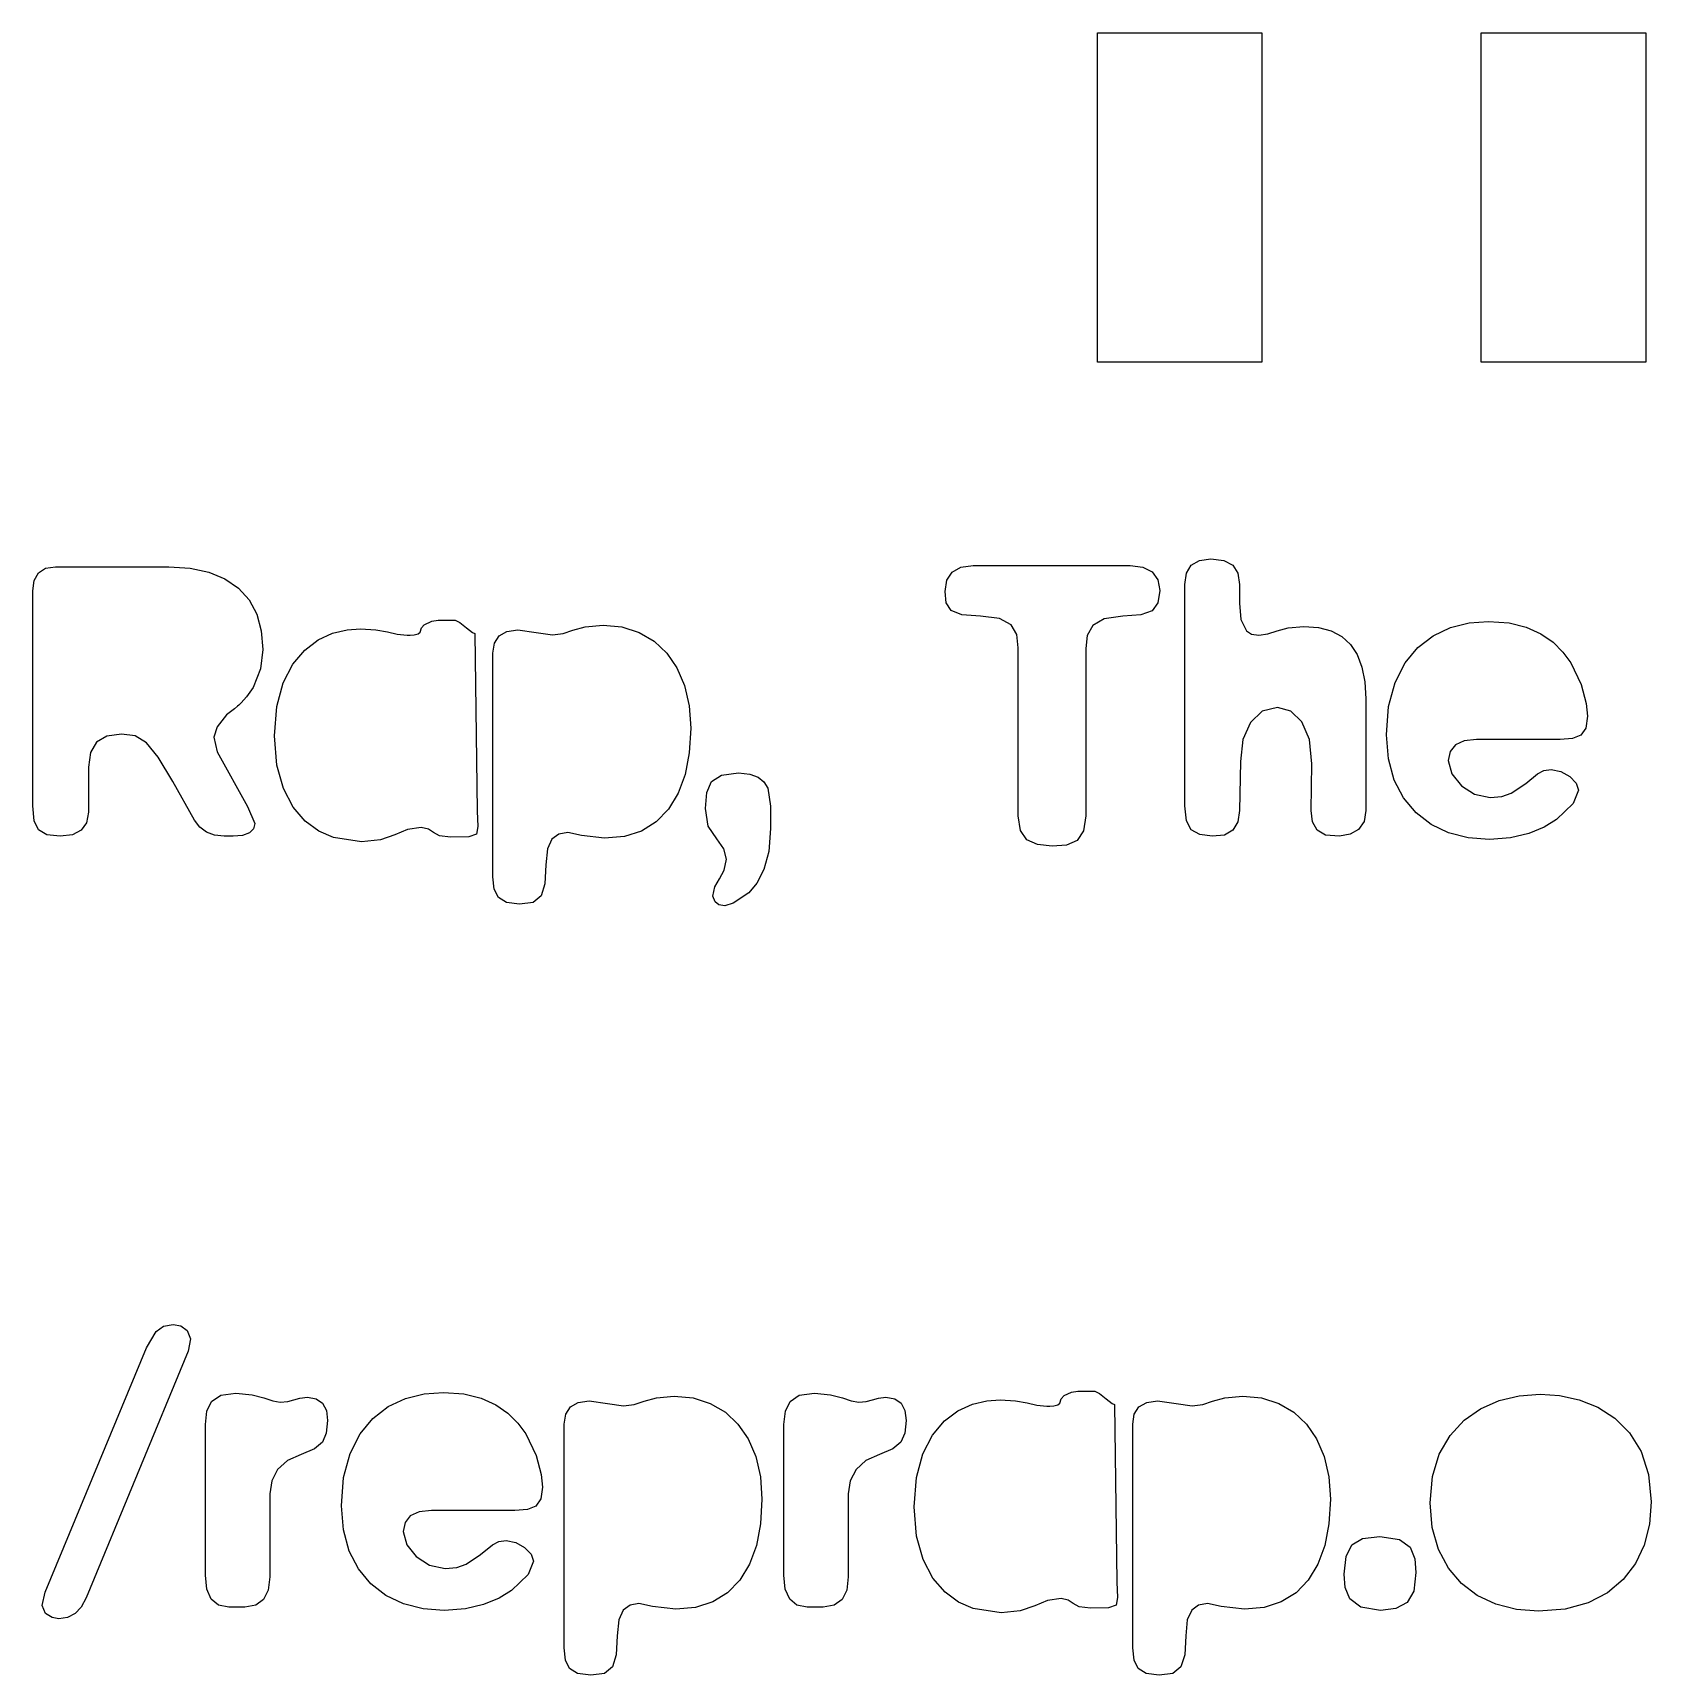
# Model space of a CAD drawing. Header units: metres. Extents: x 836 to 1034, y -1776 to -1453.
# Drawn here: x 891.39 to 920.9, y -1537.12 to -1507.18 of the extents above; entities that cross this region are included whole.
import ezdxf

# ---------------------------------------------------------------- set-up
doc = ezdxf.new("R2010")
doc.units = ezdxf.units.M

msp = doc.modelspace()

# ---------------------------------------------------------------- linework, layer by layer
at = {"layer": 'COMPONENT0'}
for p, q in [((912.513, -1516.882, 0), (912.66, -1516.795, 0)), ((912.66, -1516.795, 0), (912.866, -1516.765, 0)), ((912.866, -1516.765, 0), (913.106, -1516.794, 0)), ((913.106, -1516.794, 0), (913.269, -1516.879, 0)), ((891.39, -1517.352, 0), (891.416, -1517.159, 0)), ((891.416, -1517.159, 0), (891.493, -1517.022, 0)), ((891.493, -1517.022, 0), (891.621, -1516.939, 0)), ((891.621, -1516.939, 0), (891.801, -1516.912, 0)), ((891.801, -1516.912, 0), (893.869, -1516.912, 0)), ((893.869, -1516.912, 0), (894.256, -1516.936, 0)), ((894.256, -1516.936, 0), (894.596, -1517.009, 0)), ((894.596, -1517.009, 0), (894.89, -1517.13, 0)), ((894.89, -1517.13, 0), (895.137, -1517.3, 0)), ((908.023, -1517.36, 0), (908.055, -1517.155, 0)), ((908.055, -1517.155, 0), (908.151, -1517.008, 0)), ((908.151, -1517.008, 0), (908.312, -1516.92, 0)), ((908.312, -1516.92, 0), (908.536, -1516.891, 0)), ((908.536, -1516.891, 0), (911.395, -1516.891, 0)), ((911.395, -1516.891, 0), (911.632, -1516.919, 0)), ((911.632, -1516.919, 0), (911.801, -1517.005, 0)), ((911.801, -1517.005, 0), (911.903, -1517.147, 0)), ((911.903, -1517.147, 0), (911.937, -1517.345, 0)), ((912.396, -1517.234, 0), (912.425, -1517.029, 0)), ((912.425, -1517.029, 0), (912.513, -1516.882, 0)), ((913.269, -1516.879, 0), (913.363, -1517.025, 0)), ((913.363, -1517.025, 0), (913.394, -1517.234, 0)), ((891.39, -1521.266, 0), (891.39, -1517.352, 0)), ((895.137, -1517.3, 0), (895.333, -1517.516, 0)), ((908.045, -1517.569, 0), (908.023, -1517.36, 0)), ((911.937, -1517.345, 0), (911.902, -1517.569, 0)), ((912.396, -1521.266, 0), (912.396, -1517.234, 0)), ((913.394, -1517.234, 0), (913.391, -1517.575, 0)), ((895.333, -1517.516, 0), (895.472, -1517.775, 0)), ((908.137, -1517.708, 0), (908.045, -1517.569, 0)), ((908.331, -1517.789, 0), (908.137, -1517.708, 0)), ((911.798, -1517.712, 0), (911.594, -1517.789, 0)), ((911.902, -1517.569, 0), (911.798, -1517.712, 0)), ((913.391, -1517.575, 0), (913.416, -1517.872, 0)), ((895.472, -1517.775, 0), (895.556, -1518.077, 0)), ((896.856, -1518.124, 0), (897.121, -1518.061, 0)), ((897.121, -1518.061, 0), (897.366, -1518.04, 0)), ((897.366, -1518.04, 0), (897.644, -1518.058, 0)), ((897.644, -1518.058, 0), (897.857, -1518.099, 0)), ((898.451, -1518.106, 0), (898.474, -1518.023, 0)), ((898.474, -1518.023, 0), (898.528, -1517.967, 0)), ((898.528, -1517.967, 0), (898.667, -1517.904, 0)), ((898.667, -1517.904, 0), (898.781, -1517.886, 0)), ((898.781, -1517.886, 0), (899.088, -1517.886, 0)), ((899.088, -1517.886, 0), (899.176, -1517.93, 0)), ((899.176, -1517.93, 0), (899.297, -1518.025, 0)), ((899.297, -1518.025, 0), (899.404, -1518.11, 0)), ((900.035, -1518.09, 0), (900.233, -1518.063, 0)), ((900.233, -1518.063, 0), (900.57, -1518.107, 0)), ((901.057, -1518.126, 0), (901.237, -1518.067, 0)), ((901.237, -1518.067, 0), (901.46, -1518.005, 0)), ((901.46, -1518.005, 0), (901.787, -1517.975, 0)), ((901.787, -1517.975, 0), (902.13, -1518.008, 0)), ((902.13, -1518.008, 0), (902.443, -1518.107, 0)), ((908.668, -1517.814, 0), (908.331, -1517.789, 0)), ((909.016, -1517.855, 0), (908.668, -1517.814, 0)), ((909.229, -1517.968, 0), (909.016, -1517.855, 0)), ((909.331, -1518.148, 0), (909.229, -1517.968, 0)), ((910.717, -1517.979, 0), (910.614, -1518.162, 0)), ((910.922, -1517.858, 0), (910.717, -1517.979, 0)), ((911.263, -1517.814, 0), (910.922, -1517.858, 0)), ((911.594, -1517.789, 0), (911.263, -1517.814, 0)), ((913.416, -1517.872, 0), (913.519, -1518.081, 0)), ((914.076, -1518.077, 0), (914.281, -1518.022, 0)), ((914.281, -1518.022, 0), (914.567, -1517.997, 0)), ((914.567, -1517.997, 0), (914.831, -1518.017, 0)), ((914.831, -1518.017, 0), (915.061, -1518.079, 0)), ((916.924, -1518.168, 0), (917.239, -1518.021, 0)), ((917.239, -1518.021, 0), (917.579, -1517.936, 0)), ((917.579, -1517.936, 0), (917.932, -1517.907, 0)), ((917.932, -1517.907, 0), (918.306, -1517.934, 0)), ((918.306, -1517.934, 0), (918.621, -1518.014, 0)), ((918.621, -1518.014, 0), (918.886, -1518.135, 0)), ((895.556, -1518.077, 0), (895.584, -1518.422, 0)), ((896.347, -1518.429, 0), (896.592, -1518.243, 0)), ((896.592, -1518.243, 0), (896.856, -1518.124, 0)), ((897.857, -1518.099, 0), (898.033, -1518.139, 0)), ((898.033, -1518.139, 0), (898.216, -1518.157, 0)), ((898.216, -1518.157, 0), (898.267, -1518.157, 0)), ((898.267, -1518.157, 0), (898.344, -1518.15, 0)), ((898.344, -1518.15, 0), (898.418, -1518.135, 0)), ((898.418, -1518.135, 0), (898.451, -1518.106, 0)), ((899.404, -1518.11, 0), (899.448, -1518.128, 0)), ((899.448, -1518.128, 0), (899.492, -1521.369, 0)), ((899.779, -1518.488, 0), (899.808, -1518.302, 0)), ((899.808, -1518.302, 0), (899.893, -1518.17, 0)), ((899.893, -1518.17, 0), (900.035, -1518.09, 0)), ((900.57, -1518.107, 0), (900.863, -1518.151, 0)), ((900.863, -1518.151, 0), (901.057, -1518.126, 0)), ((902.443, -1518.107, 0), (902.718, -1518.268, 0)), ((902.718, -1518.268, 0), (902.948, -1518.485, 0)), ((909.357, -1518.386, 0), (909.331, -1518.148, 0)), ((910.614, -1518.162, 0), (910.588, -1518.401, 0)), ((913.519, -1518.081, 0), (913.612, -1518.139, 0)), ((913.612, -1518.139, 0), (913.746, -1518.158, 0)), ((913.746, -1518.158, 0), (913.911, -1518.132, 0)), ((913.911, -1518.132, 0), (914.076, -1518.077, 0)), ((915.061, -1518.079, 0), (915.255, -1518.182, 0)), ((915.255, -1518.182, 0), (915.413, -1518.326, 0)), ((915.413, -1518.326, 0), (915.537, -1518.512, 0)), ((916.646, -1518.38, 0), (916.924, -1518.168, 0)), ((918.886, -1518.135, 0), (919.108, -1518.288, 0)), ((919.108, -1518.288, 0), (919.29, -1518.466, 0)), ((895.584, -1518.422, 0), (895.54, -1518.774, 0)), ((896.132, -1518.688, 0), (896.347, -1518.429, 0)), ((899.779, -1522.563, 0), (899.779, -1518.488, 0)), ((902.948, -1518.485, 0), (903.134, -1518.756, 0)), ((909.357, -1521.449, 0), (909.357, -1518.386, 0)), ((910.588, -1518.401, 0), (910.588, -1521.449, 0)), ((915.537, -1518.512, 0), (915.625, -1518.739, 0)), ((916.229, -1519.021, 0), (916.412, -1518.663, 0)), ((916.412, -1518.663, 0), (916.646, -1518.38, 0)), ((919.29, -1518.466, 0), (919.431, -1518.662, 0)), ((919.431, -1518.662, 0), (919.621, -1519.058, 0)), ((895.54, -1518.774, 0), (895.408, -1519.111, 0)), ((895.955, -1519.026, 0), (896.132, -1518.688, 0)), ((903.134, -1518.756, 0), (903.271, -1519.078, 0)), ((915.625, -1518.739, 0), (915.678, -1519.007, 0)), ((895.408, -1519.111, 0), (895.287, -1519.283, 0)), ((895.837, -1519.456, 0), (895.955, -1519.026, 0)), ((903.271, -1519.078, 0), (903.356, -1519.446, 0)), ((915.678, -1519.007, 0), (915.696, -1519.316, 0)), ((916.111, -1519.458, 0), (916.229, -1519.021, 0)), ((919.621, -1519.058, 0), (919.713, -1519.406, 0)), ((895.064, -1519.503, 0), (894.924, -1519.609, 0)), ((895.122, -1519.455, 0), (895.064, -1519.503, 0)), ((895.144, -1519.433, 0), (895.122, -1519.455, 0)), ((895.188, -1519.389, 0), (895.144, -1519.433, 0)), ((895.287, -1519.283, 0), (895.188, -1519.389, 0)), ((895.797, -1519.991, 0), (895.837, -1519.456, 0)), ((903.356, -1519.446, 0), (903.385, -1519.851, 0)), ((913.806, -1519.545, 0), (913.592, -1519.749, 0)), ((914.083, -1519.477, 0), (913.806, -1519.545, 0)), ((914.327, -1519.542, 0), (914.083, -1519.477, 0)), ((914.53, -1519.738, 0), (914.327, -1519.542, 0)), ((915.696, -1519.316, 0), (915.696, -1521.354, 0)), ((916.071, -1519.974, 0), (916.111, -1519.458, 0)), ((919.713, -1519.406, 0), (919.735, -1519.637, 0)), ((894.749, -1519.829, 0), (894.69, -1520.02, 0)), ((894.924, -1519.609, 0), (894.749, -1519.829, 0)), ((903.385, -1519.851, 0), (903.359, -1520.301, 0)), ((913.592, -1519.749, 0), (913.454, -1520.062, 0)), ((914.668, -1520.059, 0), (914.53, -1519.738, 0)), ((919.706, -1519.851, 0), (919.618, -1519.978, 0)), ((919.735, -1519.637, 0), (919.706, -1519.851, 0)), ((892.553, -1520.111, 0), (892.44, -1520.299, 0)), ((892.741, -1519.999, 0), (892.553, -1520.111, 0)), ((893.004, -1519.961, 0), (892.741, -1519.999, 0)), ((893.253, -1519.994, 0), (893.004, -1519.961, 0)), ((893.462, -1520.119, 0), (893.253, -1519.994, 0)), ((893.675, -1520.383, 0), (893.462, -1520.119, 0)), ((894.69, -1520.02, 0), (894.748, -1520.284, 0)), ((895.838, -1520.525, 0), (895.797, -1519.991, 0)), ((913.454, -1520.062, 0), (913.409, -1520.46, 0)), ((914.713, -1520.504, 0), (914.668, -1520.059, 0)), ((916.107, -1520.415, 0), (916.071, -1519.974, 0)), ((917.327, -1520.158, 0), (917.231, -1520.277, 0)), ((917.487, -1520.086, 0), (917.327, -1520.158, 0)), ((917.712, -1520.062, 0), (917.487, -1520.086, 0)), ((918.899, -1520.062, 0), (917.712, -1520.062, 0)), ((919.237, -1520.062, 0), (918.899, -1520.062, 0)), ((919.464, -1520.041, 0), (919.237, -1520.062, 0)), ((919.618, -1519.978, 0), (919.464, -1520.041, 0)), ((892.44, -1520.299, 0), (892.403, -1520.562, 0)), ((893.942, -1520.826, 0), (893.675, -1520.383, 0)), ((894.748, -1520.284, 0), (895.306, -1521.281, 0)), ((903.359, -1520.301, 0), (903.284, -1520.698, 0)), ((913.409, -1520.46, 0), (913.394, -1521.354, 0)), ((916.214, -1520.799, 0), (916.107, -1520.415, 0)), ((917.231, -1520.277, 0), (917.199, -1520.443, 0)), ((917.199, -1520.443, 0), (917.265, -1520.685, 0)), ((892.403, -1520.562, 0), (892.403, -1521.383, 0)), ((895.959, -1520.955, 0), (895.838, -1520.525, 0)), ((903.284, -1520.698, 0), (903.158, -1521.041, 0)), ((903.767, -1520.824, 0), (903.946, -1520.709, 0)), ((903.946, -1520.709, 0), (904.255, -1520.67, 0)), ((904.255, -1520.67, 0), (904.466, -1520.689, 0)), ((904.466, -1520.689, 0), (904.617, -1520.744, 0)), ((904.617, -1520.744, 0), (904.72, -1520.832, 0)), ((914.699, -1521.354, 0), (914.713, -1520.504, 0)), ((917.265, -1520.685, 0), (917.437, -1520.902, 0)), ((918.61, -1520.861, 0), (918.826, -1520.685, 0)), ((918.826, -1520.685, 0), (918.94, -1520.625, 0)), ((918.94, -1520.625, 0), (919.075, -1520.605, 0)), ((919.075, -1520.605, 0), (919.251, -1520.641, 0)), ((919.251, -1520.641, 0), (919.413, -1520.733, 0)), ((919.413, -1520.733, 0), (919.53, -1520.854, 0)), ((894.338, -1521.53, 0), (893.942, -1520.826, 0)), ((896.139, -1521.292, 0), (895.959, -1520.955, 0)), ((903.158, -1521.041, 0), (902.981, -1521.332, 0)), ((903.654, -1521.316, 0), (903.682, -1521.024, 0)), ((903.682, -1521.024, 0), (903.767, -1520.824, 0)), ((904.72, -1520.832, 0), (904.789, -1520.949, 0)), ((904.789, -1520.949, 0), (904.84, -1521.272, 0)), ((916.384, -1521.126, 0), (916.214, -1520.799, 0)), ((917.437, -1520.902, 0), (917.679, -1521.059, 0)), ((917.679, -1521.059, 0), (917.961, -1521.118, 0)), ((918.175, -1521.098, 0), (918.346, -1521.037, 0)), ((918.346, -1521.037, 0), (918.61, -1520.861, 0)), ((919.574, -1520.986, 0), (919.475, -1521.224, 0)), ((919.53, -1520.854, 0), (919.574, -1520.986, 0)), ((891.417, -1521.542, 0), (891.39, -1521.266, 0)), ((895.306, -1521.281, 0), (895.438, -1521.588, 0)), ((896.358, -1521.549, 0), (896.139, -1521.292, 0)), ((902.981, -1521.332, 0), (902.757, -1521.563, 0)), ((903.701, -1521.638, 0), (903.654, -1521.316, 0)), ((904.84, -1521.272, 0), (904.84, -1521.682, 0)), ((912.425, -1521.541, 0), (912.396, -1521.266, 0)), ((913.394, -1521.354, 0), (913.364, -1521.561, 0)), ((914.725, -1521.561, 0), (914.699, -1521.354, 0)), ((915.696, -1521.354, 0), (915.663, -1521.557, 0)), ((916.61, -1521.396, 0), (916.384, -1521.126, 0)), ((917.961, -1521.118, 0), (918.175, -1521.098, 0)), ((919.475, -1521.224, 0), (919.174, -1521.521, 0)), ((891.496, -1521.709, 0), (891.417, -1521.542, 0)), ((892.371, -1521.576, 0), (892.274, -1521.713, 0)), ((892.403, -1521.383, 0), (892.371, -1521.576, 0)), ((894.432, -1521.658, 0), (894.338, -1521.53, 0)), ((894.554, -1521.75, 0), (894.432, -1521.658, 0)), ((895.438, -1521.588, 0), (895.413, -1521.691, 0)), ((896.605, -1521.731, 0), (896.358, -1521.549, 0)), ((899.503, -1521.648, 0), (899.481, -1521.787, 0)), ((899.492, -1521.369, 0), (899.503, -1521.648, 0)), ((902.757, -1521.563, 0), (902.488, -1521.728, 0)), ((903.859, -1521.873, 0), (903.701, -1521.638, 0)), ((909.396, -1521.72, 0), (909.357, -1521.449, 0)), ((910.588, -1521.449, 0), (910.548, -1521.727, 0)), ((912.513, -1521.706, 0), (912.425, -1521.541, 0)), ((913.364, -1521.561, 0), (913.273, -1521.713, 0)), ((914.805, -1521.713, 0), (914.725, -1521.561, 0)), ((915.663, -1521.557, 0), (915.564, -1521.698, 0)), ((916.884, -1521.608, 0), (916.61, -1521.396, 0)), ((917.203, -1521.759, 0), (916.884, -1521.608, 0)), ((918.946, -1521.658, 0), (918.665, -1521.774, 0)), ((919.174, -1521.521, 0), (918.946, -1521.658, 0)), ((891.648, -1521.795, 0), (891.496, -1521.709, 0)), ((891.889, -1521.823, 0), (891.648, -1521.795, 0)), ((892.114, -1521.795, 0), (891.889, -1521.823, 0)), ((892.274, -1521.713, 0), (892.114, -1521.795, 0)), ((894.704, -1521.805, 0), (894.554, -1521.75, 0)), ((894.88, -1521.823, 0), (894.704, -1521.805, 0)), ((895.042, -1521.823, 0), (894.88, -1521.823, 0)), ((895.215, -1521.808, 0), (895.042, -1521.823, 0)), ((895.339, -1521.764, 0), (895.215, -1521.808, 0)), ((895.413, -1521.691, 0), (895.339, -1521.764, 0)), ((896.871, -1521.846, 0), (896.605, -1521.731, 0)), ((897.381, -1521.927, 0), (896.871, -1521.846, 0)), ((897.729, -1521.886, 0), (897.381, -1521.927, 0)), ((897.993, -1521.795, 0), (897.729, -1521.886, 0)), ((898.223, -1521.703, 0), (897.993, -1521.795, 0)), ((898.473, -1521.663, 0), (898.223, -1521.703, 0)), ((898.605, -1521.692, 0), (898.473, -1521.663, 0)), ((898.693, -1521.754, 0), (898.605, -1521.692, 0)), ((898.803, -1521.813, 0), (898.693, -1521.754, 0)), ((899.008, -1521.839, 0), (898.803, -1521.813, 0)), ((899.341, -1521.835, 0), (899.008, -1521.839, 0)), ((899.481, -1521.787, 0), (899.341, -1521.835, 0)), ((900.856, -1521.878, 0), (900.773, -1522.055, 0)), ((900.982, -1521.787, 0), (900.856, -1521.878, 0)), ((901.142, -1521.757, 0), (900.982, -1521.787, 0)), ((901.391, -1521.808, 0), (901.142, -1521.757, 0)), ((901.816, -1521.859, 0), (901.391, -1521.808, 0)), ((902.175, -1521.826, 0), (901.816, -1521.859, 0)), ((902.488, -1521.728, 0), (902.175, -1521.826, 0)), ((903.991, -1522.052, 0), (903.859, -1521.873, 0)), ((904.84, -1521.682, 0), (904.81, -1522.104, 0)), ((909.515, -1521.888, 0), (909.396, -1521.72, 0)), ((909.708, -1521.976, 0), (909.515, -1521.888, 0)), ((910.431, -1521.899, 0), (910.24, -1521.983, 0)), ((910.548, -1521.727, 0), (910.431, -1521.899, 0)), ((912.667, -1521.79, 0), (912.513, -1521.706, 0)), ((912.895, -1521.823, 0), (912.667, -1521.79, 0)), ((913.118, -1521.803, 0), (912.895, -1521.823, 0)), ((913.273, -1521.713, 0), (913.118, -1521.803, 0)), ((914.96, -1521.803, 0), (914.805, -1521.713, 0)), ((915.212, -1521.823, 0), (914.96, -1521.803, 0)), ((915.41, -1521.784, 0), (915.212, -1521.823, 0)), ((915.564, -1521.698, 0), (915.41, -1521.784, 0)), ((917.559, -1521.85, 0), (917.203, -1521.759, 0)), ((917.947, -1521.88, 0), (917.559, -1521.85, 0)), ((918.331, -1521.854, 0), (917.947, -1521.88, 0)), ((918.665, -1521.774, 0), (918.331, -1521.854, 0)), ((900.773, -1522.055, 0), (900.746, -1522.343, 0)), ((904.035, -1522.239, 0), (903.991, -1522.052, 0)), ((903.995, -1522.441, 0), (904.035, -1522.239, 0)), ((904.81, -1522.104, 0), (904.719, -1522.43, 0)), ((909.973, -1522.005, 0), (909.708, -1521.976, 0)), ((910.24, -1521.983, 0), (909.973, -1522.005, 0)), ((900.746, -1522.343, 0), (900.727, -1522.691, 0)), ((903.91, -1522.599, 0), (903.995, -1522.441, 0)), ((904.719, -1522.43, 0), (904.59, -1522.676, 0)), ((899.804, -1522.786, 0), (899.779, -1522.563, 0)), ((899.878, -1522.94, 0), (899.804, -1522.786, 0)), ((900.727, -1522.691, 0), (900.658, -1522.911, 0)), ((903.786, -1522.914, 0), (903.826, -1522.745, 0)), ((903.826, -1522.745, 0), (903.91, -1522.599, 0)), ((904.445, -1522.855, 0), (904.159, -1523.046, 0)), ((904.59, -1522.676, 0), (904.445, -1522.855, 0)), ((900.024, -1523.031, 0), (899.878, -1522.94, 0)), ((900.263, -1523.061, 0), (900.024, -1523.031, 0)), ((900.511, -1523.028, 0), (900.263, -1523.061, 0)), ((900.658, -1522.911, 0), (900.511, -1523.028, 0)), ((903.833, -1523.02, 0), (903.786, -1522.914, 0)), ((903.9, -1523.073, 0), (903.833, -1523.02, 0)), ((904.006, -1523.09, 0), (903.9, -1523.073, 0)), ((904.159, -1523.046, 0), (904.006, -1523.09, 0))]:
    msp.add_line(p, q, dxfattribs=at)
at = {"layer": 'COMPONENT4'}
for p, q in [((893.462, -1531.148, 0), (893.638, -1530.851, 0)), ((893.638, -1530.851, 0), (893.77, -1530.755, 0)), ((893.77, -1530.755, 0), (893.946, -1530.723, 0)), ((893.946, -1530.723, 0), (894.089, -1530.748, 0)), ((894.089, -1530.748, 0), (894.206, -1530.833, 0)), ((894.206, -1530.833, 0), (894.265, -1530.983, 0)), ((891.615, -1535.605, 0), (893.462, -1531.148, 0)), ((894.224, -1531.207, 0), (892.363, -1535.707, 0)), ((894.265, -1530.983, 0), (894.224, -1531.207, 0)), ((894.564, -1532.303, 0), (894.65, -1532.124, 0)), ((894.65, -1532.124, 0), (894.817, -1532.014, 0)), ((894.817, -1532.014, 0), (895.093, -1531.977, 0)), ((895.093, -1531.977, 0), (895.387, -1532.003, 0)), ((895.387, -1532.003, 0), (895.603, -1532.058, 0)), ((895.603, -1532.058, 0), (895.765, -1532.113, 0)), ((895.765, -1532.113, 0), (895.9, -1532.138, 0)), ((895.9, -1532.138, 0), (896.04, -1532.124, 0)), ((896.04, -1532.124, 0), (896.15, -1532.094, 0)), ((896.15, -1532.094, 0), (896.26, -1532.065, 0)), ((896.26, -1532.065, 0), (896.399, -1532.05, 0)), ((896.399, -1532.05, 0), (896.559, -1532.077, 0)), ((896.559, -1532.077, 0), (896.674, -1532.157, 0)), ((897.869, -1532.221, 0), (898.184, -1532.075, 0)), ((898.184, -1532.075, 0), (898.524, -1531.99, 0)), ((898.524, -1531.99, 0), (898.877, -1531.961, 0)), ((898.877, -1531.961, 0), (899.25, -1531.988, 0)), ((899.25, -1531.988, 0), (899.566, -1532.067, 0)), ((899.566, -1532.067, 0), (899.83, -1532.189, 0)), ((901.334, -1532.144, 0), (901.532, -1532.117, 0)), ((901.532, -1532.117, 0), (901.869, -1532.161, 0)), ((902.356, -1532.179, 0), (902.536, -1532.121, 0)), ((902.536, -1532.121, 0), (902.759, -1532.058, 0)), ((902.759, -1532.058, 0), (903.086, -1532.029, 0)), ((903.086, -1532.029, 0), (903.429, -1532.062, 0)), ((903.429, -1532.062, 0), (903.742, -1532.161, 0)), ((905.112, -1532.303, 0), (905.197, -1532.124, 0)), ((905.197, -1532.124, 0), (905.365, -1532.014, 0)), ((905.365, -1532.014, 0), (905.641, -1531.977, 0)), ((905.641, -1531.977, 0), (905.935, -1532.003, 0)), ((905.935, -1532.003, 0), (906.151, -1532.058, 0)), ((906.151, -1532.058, 0), (906.312, -1532.113, 0)), ((906.312, -1532.113, 0), (906.448, -1532.138, 0)), ((906.448, -1532.138, 0), (906.587, -1532.124, 0)), ((906.587, -1532.124, 0), (906.697, -1532.094, 0)), ((906.697, -1532.094, 0), (906.807, -1532.065, 0)), ((906.807, -1532.065, 0), (906.946, -1532.05, 0)), ((906.946, -1532.05, 0), (907.107, -1532.077, 0)), ((907.107, -1532.077, 0), (907.221, -1532.157, 0)), ((908.521, -1532.178, 0), (908.785, -1532.115, 0)), ((908.785, -1532.115, 0), (909.03, -1532.094, 0)), ((909.03, -1532.094, 0), (909.309, -1532.112, 0)), ((909.309, -1532.112, 0), (909.521, -1532.152, 0)), ((910.115, -1532.16, 0), (910.138, -1532.077, 0)), ((910.138, -1532.077, 0), (910.192, -1532.02, 0)), ((910.192, -1532.02, 0), (910.331, -1531.958, 0)), ((910.331, -1531.958, 0), (910.445, -1531.94, 0)), ((910.445, -1531.94, 0), (910.753, -1531.94, 0)), ((910.753, -1531.94, 0), (910.84, -1531.984, 0)), ((910.84, -1531.984, 0), (910.961, -1532.079, 0)), ((910.961, -1532.079, 0), (911.068, -1532.163, 0)), ((911.699, -1532.144, 0), (911.897, -1532.117, 0)), ((911.897, -1532.117, 0), (912.234, -1532.161, 0)), ((912.721, -1532.179, 0), (912.901, -1532.121, 0)), ((912.901, -1532.121, 0), (913.125, -1532.058, 0)), ((913.125, -1532.058, 0), (913.451, -1532.029, 0)), ((913.451, -1532.029, 0), (913.794, -1532.062, 0)), ((913.794, -1532.062, 0), (914.107, -1532.161, 0)), ((917.787, -1532.259, 0), (918.127, -1532.111, 0)), ((918.127, -1532.111, 0), (918.493, -1532.023, 0)), ((918.493, -1532.023, 0), (918.874, -1531.993, 0)), ((918.874, -1531.993, 0), (919.228, -1532.019, 0)), ((919.228, -1532.019, 0), (919.586, -1532.096, 0)), ((919.586, -1532.096, 0), (919.928, -1532.231, 0)), ((894.536, -1532.549, 0), (894.564, -1532.303, 0)), ((896.674, -1532.157, 0), (896.742, -1532.29, 0)), ((896.742, -1532.29, 0), (896.765, -1532.476, 0)), ((897.357, -1532.717, 0), (897.591, -1532.434, 0)), ((897.591, -1532.434, 0), (897.869, -1532.221, 0)), ((899.83, -1532.189, 0), (900.053, -1532.342, 0)), ((900.053, -1532.342, 0), (900.234, -1532.52, 0)), ((901.078, -1532.542, 0), (901.107, -1532.356, 0)), ((901.107, -1532.356, 0), (901.192, -1532.223, 0)), ((901.192, -1532.223, 0), (901.334, -1532.144, 0)), ((901.869, -1532.161, 0), (902.162, -1532.205, 0)), ((902.162, -1532.205, 0), (902.356, -1532.179, 0)), ((903.742, -1532.161, 0), (904.017, -1532.321, 0)), ((904.017, -1532.321, 0), (904.247, -1532.539, 0)), ((905.083, -1532.549, 0), (905.112, -1532.303, 0)), ((907.221, -1532.157, 0), (907.29, -1532.29, 0)), ((907.29, -1532.29, 0), (907.313, -1532.476, 0)), ((908.011, -1532.482, 0), (908.256, -1532.296, 0)), ((908.256, -1532.296, 0), (908.521, -1532.178, 0)), ((909.521, -1532.152, 0), (909.697, -1532.193, 0)), ((909.697, -1532.193, 0), (909.88, -1532.211, 0)), ((909.88, -1532.211, 0), (909.932, -1532.211, 0)), ((909.932, -1532.211, 0), (910.009, -1532.204, 0)), ((910.009, -1532.204, 0), (910.082, -1532.189, 0)), ((910.082, -1532.189, 0), (910.115, -1532.16, 0)), ((911.068, -1532.163, 0), (911.112, -1532.182, 0)), ((911.112, -1532.182, 0), (911.156, -1535.423, 0)), ((911.444, -1532.542, 0), (911.472, -1532.356, 0)), ((911.472, -1532.356, 0), (911.557, -1532.223, 0)), ((911.557, -1532.223, 0), (911.699, -1532.144, 0)), ((912.234, -1532.161, 0), (912.527, -1532.205, 0)), ((912.527, -1532.205, 0), (912.721, -1532.179, 0)), ((914.107, -1532.161, 0), (914.382, -1532.321, 0)), ((914.382, -1532.321, 0), (914.613, -1532.539, 0)), ((917.485, -1532.469, 0), (917.787, -1532.259, 0)), ((919.928, -1532.231, 0), (920.238, -1532.429, 0)), ((920.238, -1532.429, 0), (920.504, -1532.697, 0)), ((894.536, -1535.29, 0), (894.536, -1532.549, 0)), ((896.741, -1532.706, 0), (896.67, -1532.871, 0)), ((896.765, -1532.476, 0), (896.741, -1532.706, 0)), ((897.174, -1533.075, 0), (897.357, -1532.717, 0)), ((900.234, -1532.52, 0), (900.376, -1532.716, 0)), ((900.376, -1532.716, 0), (900.566, -1533.112, 0)), ((901.078, -1536.617, 0), (901.078, -1532.542, 0)), ((904.247, -1532.539, 0), (904.433, -1532.81, 0)), ((905.083, -1535.29, 0), (905.083, -1532.549, 0)), ((907.289, -1532.706, 0), (907.218, -1532.871, 0)), ((907.313, -1532.476, 0), (907.289, -1532.706, 0)), ((907.796, -1532.742, 0), (908.011, -1532.482, 0)), ((911.444, -1536.617, 0), (911.444, -1532.542, 0)), ((914.613, -1532.539, 0), (914.798, -1532.81, 0)), ((917.232, -1532.744, 0), (917.485, -1532.469, 0)), ((920.504, -1532.697, 0), (920.714, -1533.037, 0)), ((896.525, -1532.992, 0), (896.282, -1533.091, 0)), ((896.67, -1532.871, 0), (896.525, -1532.992, 0)), ((904.433, -1532.81, 0), (904.57, -1533.132, 0)), ((907.073, -1532.992, 0), (906.829, -1533.091, 0)), ((907.218, -1532.871, 0), (907.073, -1532.992, 0)), ((907.619, -1533.08, 0), (907.796, -1532.742, 0)), ((914.798, -1532.81, 0), (914.935, -1533.132, 0)), ((917.035, -1533.085, 0), (917.232, -1532.744, 0)), ((896.031, -1533.204, 0), (895.853, -1533.366, 0)), ((896.282, -1533.091, 0), (896.031, -1533.204, 0)), ((897.056, -1533.511, 0), (897.174, -1533.075, 0)), ((900.566, -1533.112, 0), (900.658, -1533.46, 0)), ((904.57, -1533.132, 0), (904.655, -1533.499, 0)), ((906.579, -1533.204, 0), (906.4, -1533.366, 0)), ((906.829, -1533.091, 0), (906.579, -1533.204, 0)), ((907.501, -1533.51, 0), (907.619, -1533.08, 0)), ((914.935, -1533.132, 0), (915.02, -1533.499, 0)), ((916.908, -1533.493, 0), (917.035, -1533.085, 0)), ((920.714, -1533.037, 0), (920.852, -1533.455, 0)), ((895.746, -1533.571, 0), (895.71, -1533.81, 0)), ((895.853, -1533.366, 0), (895.746, -1533.571, 0)), ((897.016, -1534.028, 0), (897.056, -1533.511, 0)), ((900.658, -1533.46, 0), (900.68, -1533.691, 0)), ((904.655, -1533.499, 0), (904.684, -1533.905, 0)), ((906.293, -1533.571, 0), (906.257, -1533.81, 0)), ((906.4, -1533.366, 0), (906.293, -1533.571, 0)), ((907.461, -1534.044, 0), (907.501, -1533.51, 0)), ((915.02, -1533.499, 0), (915.049, -1533.905, 0)), ((916.866, -1533.971, 0), (916.908, -1533.493, 0)), ((920.852, -1533.455, 0), (920.898, -1533.956, 0)), ((895.71, -1533.81, 0), (895.71, -1535.32, 0)), ((900.65, -1533.904, 0), (900.562, -1534.032, 0)), ((900.68, -1533.691, 0), (900.65, -1533.904, 0)), ((904.684, -1533.905, 0), (904.658, -1534.355, 0)), ((906.257, -1533.81, 0), (906.257, -1535.32, 0)), ((915.049, -1533.905, 0), (915.023, -1534.355, 0)), ((897.052, -1534.469, 0), (897.016, -1534.028, 0)), ((898.272, -1534.211, 0), (898.176, -1534.331, 0)), ((898.432, -1534.14, 0), (898.272, -1534.211, 0)), ((898.657, -1534.116, 0), (898.432, -1534.14, 0)), ((899.844, -1534.116, 0), (898.657, -1534.116, 0)), ((900.181, -1534.116, 0), (899.844, -1534.116, 0)), ((900.409, -1534.095, 0), (900.181, -1534.116, 0)), ((900.562, -1534.032, 0), (900.409, -1534.095, 0)), ((907.502, -1534.579, 0), (907.461, -1534.044, 0)), ((916.905, -1534.426, 0), (916.866, -1533.971, 0)), ((920.898, -1533.956, 0), (920.865, -1534.365, 0)), ((897.159, -1534.853, 0), (897.052, -1534.469, 0)), ((898.176, -1534.331, 0), (898.144, -1534.497, 0)), ((898.144, -1534.497, 0), (898.21, -1534.739, 0)), ((904.658, -1534.355, 0), (904.583, -1534.752, 0)), ((915.023, -1534.355, 0), (914.948, -1534.752, 0)), ((917.02, -1534.824, 0), (916.905, -1534.426, 0)), ((920.865, -1534.365, 0), (920.769, -1534.744, 0)), ((898.21, -1534.739, 0), (898.382, -1534.955, 0)), ((899.555, -1534.915, 0), (899.771, -1534.739, 0)), ((899.771, -1534.739, 0), (899.884, -1534.679, 0)), ((899.884, -1534.679, 0), (900.02, -1534.659, 0)), ((900.02, -1534.659, 0), (900.196, -1534.695, 0)), ((900.196, -1534.695, 0), (900.357, -1534.787, 0)), ((900.357, -1534.787, 0), (900.475, -1534.908, 0)), ((904.583, -1534.752, 0), (904.457, -1535.095, 0)), ((907.623, -1535.009, 0), (907.502, -1534.579, 0)), ((914.948, -1534.752, 0), (914.822, -1535.095, 0)), ((915.336, -1534.954, 0), (915.438, -1534.742, 0)), ((915.438, -1534.742, 0), (915.633, -1534.624, 0)), ((915.633, -1534.624, 0), (915.948, -1534.585, 0)), ((915.948, -1534.585, 0), (916.307, -1534.64, 0)), ((916.307, -1534.64, 0), (916.505, -1534.783, 0)), ((916.505, -1534.783, 0), (916.59, -1534.992, 0)), ((917.201, -1535.164, 0), (917.02, -1534.824, 0)), ((920.769, -1534.744, 0), (920.61, -1535.082, 0)), ((897.329, -1535.18, 0), (897.159, -1534.853, 0)), ((898.382, -1534.955, 0), (898.624, -1535.113, 0)), ((898.624, -1535.113, 0), (898.906, -1535.172, 0)), ((899.119, -1535.151, 0), (899.291, -1535.091, 0)), ((899.291, -1535.091, 0), (899.555, -1534.915, 0)), ((900.518, -1535.04, 0), (900.42, -1535.278, 0)), ((900.475, -1534.908, 0), (900.518, -1535.04, 0)), ((904.457, -1535.095, 0), (904.28, -1535.386, 0)), ((907.803, -1535.346, 0), (907.623, -1535.009, 0)), ((914.822, -1535.095, 0), (914.646, -1535.386, 0)), ((915.302, -1535.274, 0), (915.336, -1534.954, 0)), ((916.59, -1534.992, 0), (916.608, -1535.245, 0)), ((920.61, -1535.082, 0), (920.388, -1535.373, 0)), ((894.562, -1535.547, 0), (894.536, -1535.29, 0)), ((895.71, -1535.32, 0), (895.681, -1535.563, 0)), ((897.554, -1535.45, 0), (897.329, -1535.18, 0)), ((898.906, -1535.172, 0), (899.119, -1535.151, 0)), ((900.42, -1535.278, 0), (900.119, -1535.575, 0)), ((904.28, -1535.386, 0), (904.056, -1535.616, 0)), ((905.11, -1535.547, 0), (905.083, -1535.29, 0)), ((906.257, -1535.32, 0), (906.229, -1535.563, 0)), ((908.022, -1535.603, 0), (907.803, -1535.346, 0)), ((911.156, -1535.423, 0), (911.167, -1535.702, 0)), ((914.646, -1535.386, 0), (914.422, -1535.616, 0)), ((915.32, -1535.516, 0), (915.302, -1535.274, 0)), ((916.608, -1535.245, 0), (916.568, -1535.582, 0)), ((917.438, -1535.443, 0), (917.201, -1535.164, 0)), ((920.388, -1535.373, 0), (920.101, -1535.612, 0)), ((891.56, -1535.843, 0), (891.615, -1535.605, 0)), ((892.363, -1535.707, 0), (892.274, -1535.874, 0)), ((894.642, -1535.73, 0), (894.562, -1535.547, 0)), ((894.775, -1535.84, 0), (894.642, -1535.73, 0)), ((895.681, -1535.563, 0), (895.596, -1535.737, 0)), ((897.829, -1535.662, 0), (897.554, -1535.45, 0)), ((898.147, -1535.813, 0), (897.829, -1535.662, 0)), ((899.891, -1535.711, 0), (899.61, -1535.828, 0)), ((900.119, -1535.575, 0), (899.891, -1535.711, 0)), ((904.056, -1535.616, 0), (903.788, -1535.781, 0)), ((905.19, -1535.73, 0), (905.11, -1535.547, 0)), ((905.323, -1535.84, 0), (905.19, -1535.73, 0)), ((906.229, -1535.563, 0), (906.144, -1535.737, 0)), ((908.269, -1535.785, 0), (908.022, -1535.603, 0)), ((910.137, -1535.716, 0), (909.888, -1535.757, 0)), ((910.269, -1535.746, 0), (910.137, -1535.716, 0)), ((911.167, -1535.702, 0), (911.145, -1535.841, 0)), ((914.422, -1535.616, 0), (914.153, -1535.781, 0)), ((915.405, -1535.725, 0), (915.32, -1535.516, 0)), ((915.603, -1535.875, 0), (915.405, -1535.725, 0)), ((916.568, -1535.582, 0), (916.447, -1535.791, 0)), ((917.726, -1535.662, 0), (917.438, -1535.443, 0)), ((918.065, -1535.82, 0), (917.726, -1535.662, 0)), ((920.101, -1535.612, 0), (919.747, -1535.795, 0)), ((891.622, -1535.989, 0), (891.56, -1535.843, 0)), ((891.743, -1536.066, 0), (891.622, -1535.989, 0)), ((892.161, -1535.993, 0), (892.024, -1536.065, 0)), ((892.274, -1535.874, 0), (892.161, -1535.993, 0)), ((894.961, -1535.877, 0), (894.775, -1535.84, 0)), ((895.255, -1535.877, 0), (894.961, -1535.877, 0)), ((895.454, -1535.842, 0), (895.255, -1535.877, 0)), ((895.596, -1535.737, 0), (895.454, -1535.842, 0)), ((898.504, -1535.904, 0), (898.147, -1535.813, 0)), ((898.891, -1535.934, 0), (898.504, -1535.904, 0)), ((899.276, -1535.907, 0), (898.891, -1535.934, 0)), ((899.61, -1535.828, 0), (899.276, -1535.907, 0)), ((902.155, -1535.932, 0), (902.072, -1536.108, 0)), ((902.281, -1535.841, 0), (902.155, -1535.932, 0)), ((902.441, -1535.811, 0), (902.281, -1535.841, 0)), ((902.69, -1535.862, 0), (902.441, -1535.811, 0)), ((903.115, -1535.913, 0), (902.69, -1535.862, 0)), ((903.474, -1535.88, 0), (903.115, -1535.913, 0)), ((903.788, -1535.781, 0), (903.474, -1535.88, 0)), ((905.509, -1535.877, 0), (905.323, -1535.84, 0)), ((905.803, -1535.877, 0), (905.509, -1535.877, 0)), ((906.002, -1535.842, 0), (905.803, -1535.877, 0)), ((906.144, -1535.737, 0), (906.002, -1535.842, 0)), ((908.535, -1535.9, 0), (908.269, -1535.785, 0)), ((909.045, -1535.981, 0), (908.535, -1535.9, 0)), ((909.393, -1535.94, 0), (909.045, -1535.981, 0)), ((909.657, -1535.849, 0), (909.393, -1535.94, 0)), ((909.888, -1535.757, 0), (909.657, -1535.849, 0)), ((910.357, -1535.808, 0), (910.269, -1535.746, 0)), ((910.467, -1535.867, 0), (910.357, -1535.808, 0)), ((910.672, -1535.892, 0), (910.467, -1535.867, 0)), ((911.005, -1535.889, 0), (910.672, -1535.892, 0)), ((911.145, -1535.841, 0), (911.005, -1535.889, 0)), ((912.52, -1535.932, 0), (912.437, -1536.108, 0)), ((912.646, -1535.841, 0), (912.52, -1535.932, 0)), ((912.806, -1535.811, 0), (912.646, -1535.841, 0)), ((913.055, -1535.862, 0), (912.806, -1535.811, 0)), ((913.48, -1535.913, 0), (913.055, -1535.862, 0)), ((913.839, -1535.88, 0), (913.48, -1535.913, 0)), ((914.153, -1535.781, 0), (913.839, -1535.88, 0)), ((915.962, -1535.934, 0), (915.603, -1535.875, 0)), ((916.245, -1535.901, 0), (915.962, -1535.934, 0)), ((916.447, -1535.791, 0), (916.245, -1535.901, 0)), ((918.441, -1535.916, 0), (918.065, -1535.82, 0)), ((918.845, -1535.948, 0), (918.441, -1535.916, 0)), ((919.327, -1535.91, 0), (918.845, -1535.948, 0)), ((919.747, -1535.795, 0), (919.327, -1535.91, 0)), ((891.864, -1536.088, 0), (891.743, -1536.066, 0)), ((892.024, -1536.065, 0), (891.864, -1536.088, 0)), ((902.072, -1536.108, 0), (902.045, -1536.397, 0)), ((912.437, -1536.108, 0), (912.41, -1536.397, 0)), ((901.103, -1536.839, 0), (901.078, -1536.617, 0)), ((902.045, -1536.397, 0), (902.027, -1536.745, 0)), ((911.468, -1536.839, 0), (911.444, -1536.617, 0)), ((912.41, -1536.397, 0), (912.392, -1536.745, 0)), ((901.177, -1536.994, 0), (901.103, -1536.839, 0)), ((902.027, -1536.745, 0), (901.957, -1536.965, 0)), ((911.542, -1536.994, 0), (911.468, -1536.839, 0)), ((912.392, -1536.745, 0), (912.322, -1536.965, 0)), ((901.323, -1537.085, 0), (901.177, -1536.994, 0)), ((901.562, -1537.115, 0), (901.323, -1537.085, 0)), ((901.811, -1537.082, 0), (901.562, -1537.115, 0)), ((901.957, -1536.965, 0), (901.811, -1537.082, 0)), ((911.688, -1537.085, 0), (911.542, -1536.994, 0)), ((911.927, -1537.115, 0), (911.688, -1537.085, 0)), ((912.176, -1537.082, 0), (911.927, -1537.115, 0)), ((912.322, -1536.965, 0), (912.176, -1537.082, 0))]:
    msp.add_line(p, q, dxfattribs=at)
at = {"layer": 'GROUP0'}
for p, q in [((910.8, -1507.179, 0), (913.8, -1507.179, 0)), ((910.8, -1513.179, 0), (910.8, -1507.179, 0)), ((913.8, -1507.179, 0), (913.8, -1513.179, 0)), ((917.8, -1513.179, 0), (917.8, -1507.179, 0)), ((917.8, -1507.179, 0), (920.8, -1507.179, 0)), ((920.8, -1507.179, 0), (920.8, -1513.179, 0)), ((913.8, -1513.179, 0), (910.8, -1513.179, 0)), ((920.8, -1513.179, 0), (917.8, -1513.179, 0))]:
    msp.add_line(p, q, dxfattribs=at)

doc.saveas('drawing.dxf')
